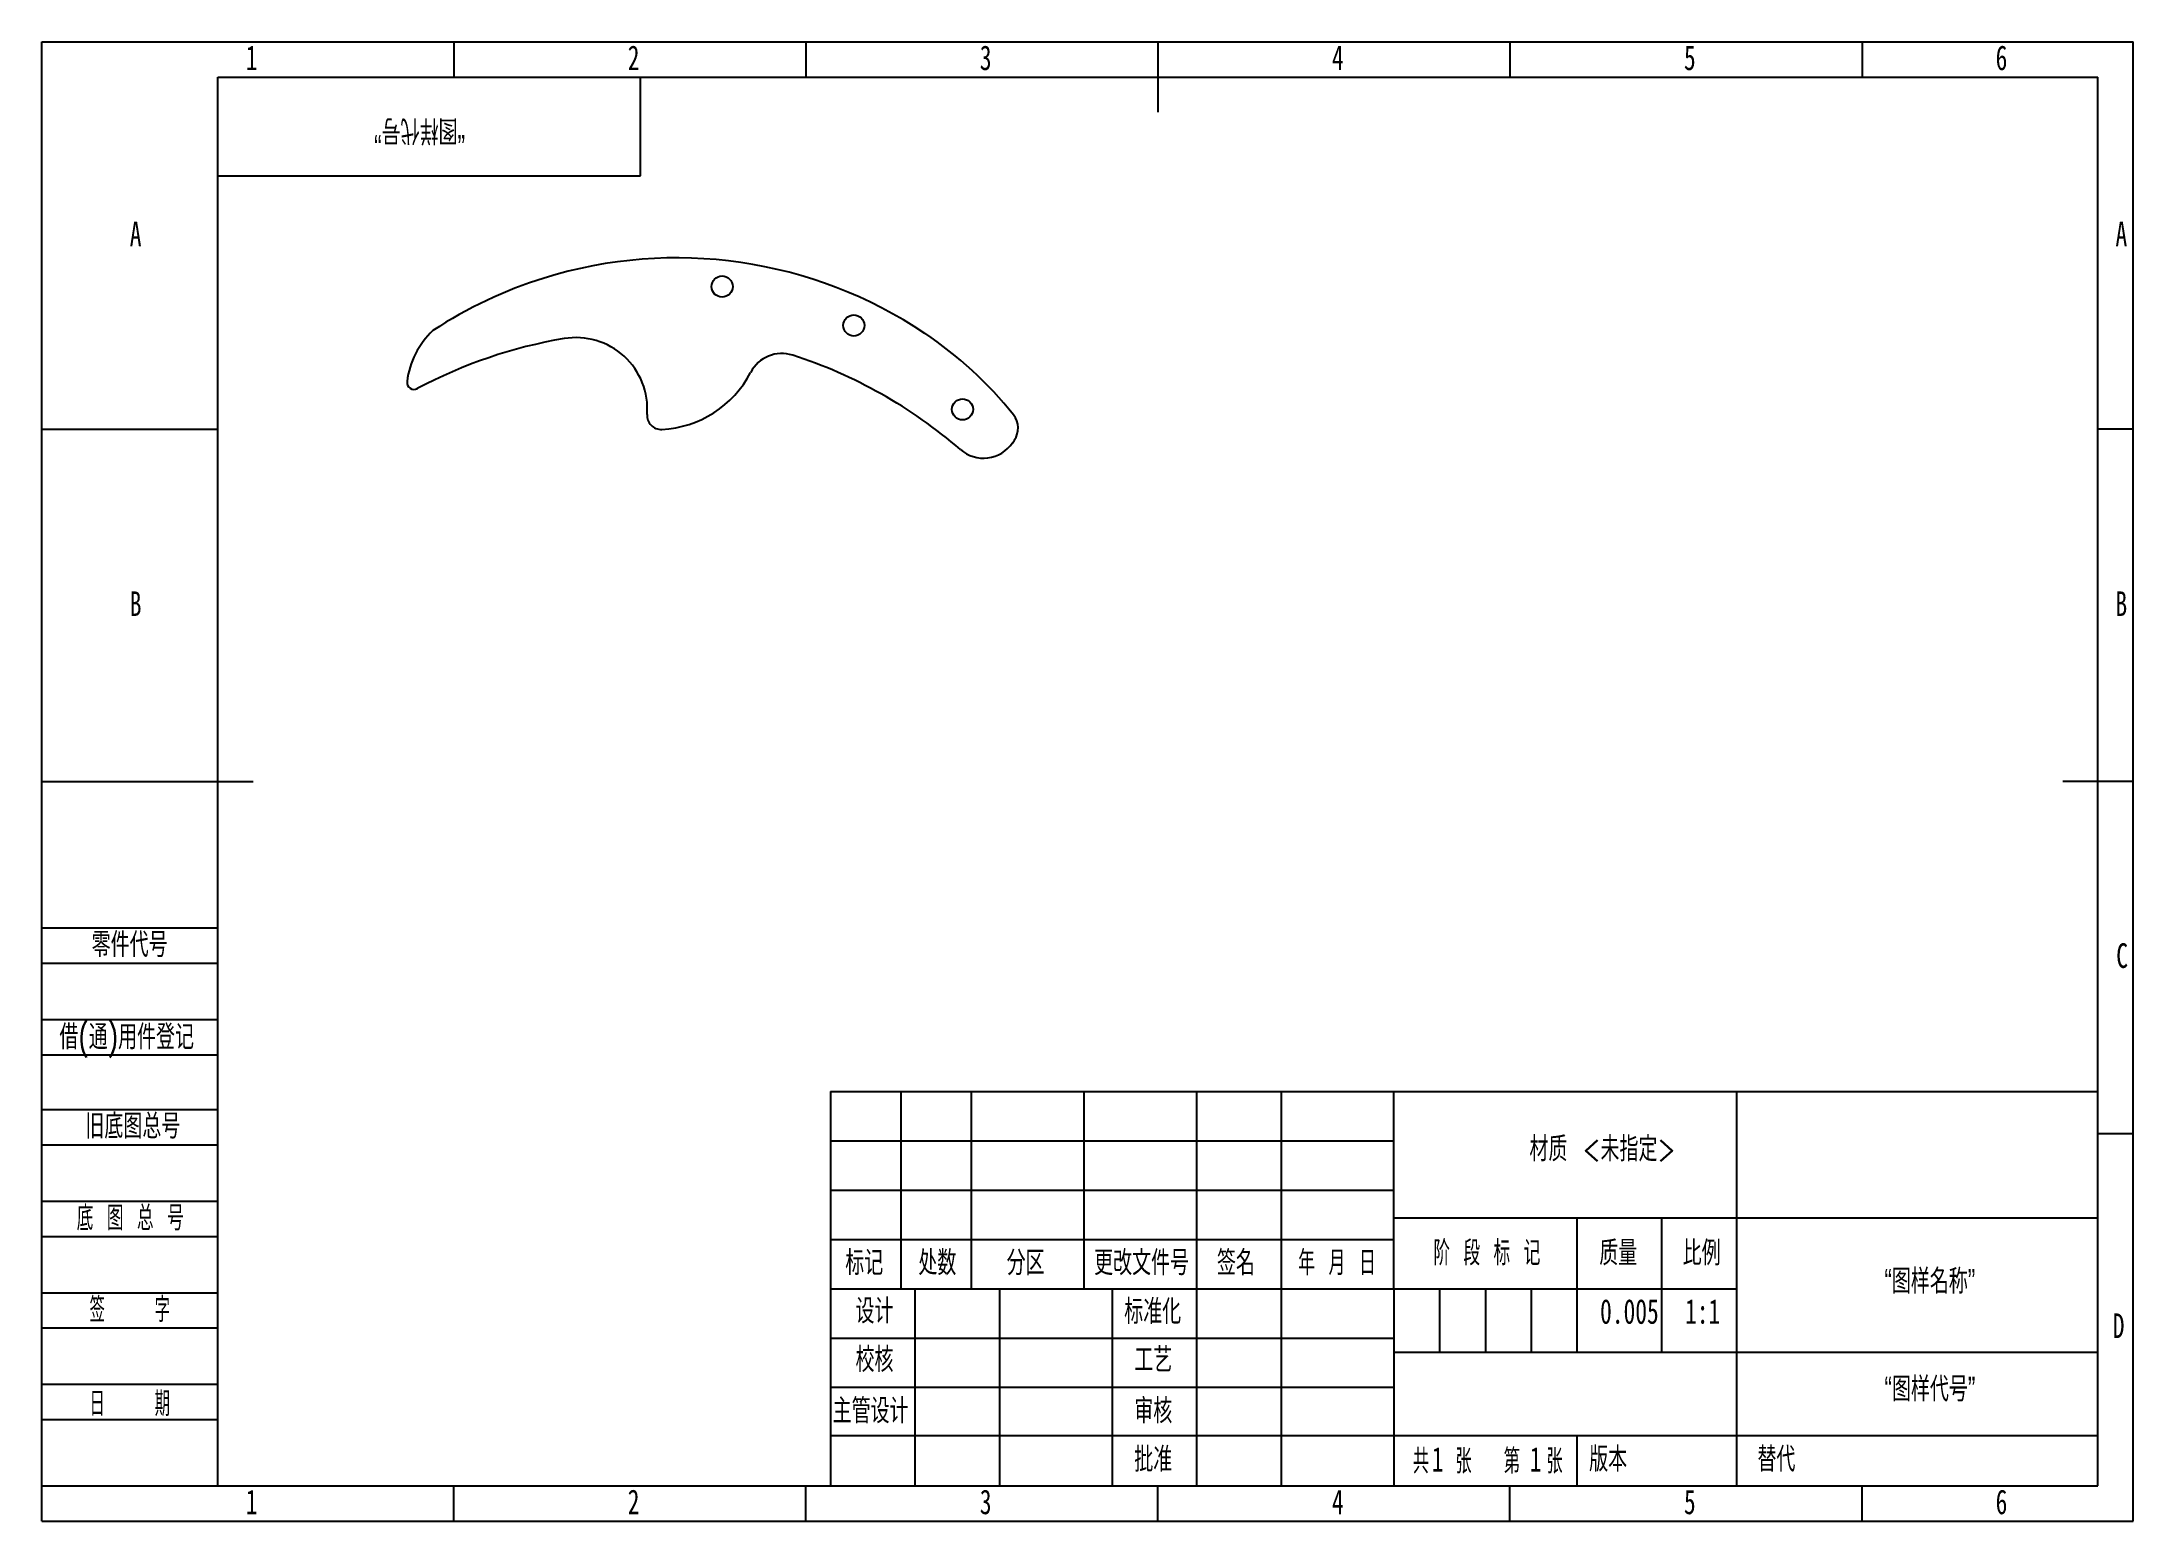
# Model space of a CAD drawing. Header units: millimetres. Extents: x 0 to 297, y 0 to 210.
import ezdxf

# ---------------------------------------------------------------- set-up
doc = ezdxf.new("R2010")
doc.units = ezdxf.units.MM
doc.layers.add('图框', color=7, linetype='Continuous')
doc.layers.add('粗实线层', color=7, linetype='Continuous', lineweight=25)
doc.styles.add('SLDTEXTSTYLE0', font='TXT', dxfattribs={"width": 0.7, "bigfont": 'bigfont'})
doc.styles.add('SLDTEXTSTYLE1', font='TXT', dxfattribs={"width": 0.6, "bigfont": 'bigfont'})
doc.styles.add('SLDTEXTSTYLE2', font='TXT', dxfattribs={"width": 0.614286, "bigfont": 'bigfont'})
doc.styles.add('SLDTEXTSTYLE3', font='TXT', dxfattribs={"width": 0.62, "bigfont": 'bigfont'})
doc.styles.add('SLDTEXTSTYLE4', font='TXT', dxfattribs={"width": 0.566667, "bigfont": 'bigfont'})
doc.styles.add('SLDTEXTSTYLE5', font='TXT', dxfattribs={"width": 0.7})

msp = doc.modelspace()

# ---------------------------------------------------------------- linework, layer by layer
at = {"color": 7, "linetype": 'Continuous', "lineweight": 25}
msp.add_line((137.83, 153.05), (138.11, 153.46), dxfattribs=at)
for centre in [(96.61, 175.26), (115.32, 169.74), (130.75, 157.82)]:
    msp.add_circle(centre, 1.5, dxfattribs=at)
for centre, radius, start, end in [((90.15, 115.99), 63.34, 56.193, 107.2891), ((90.36, 115.68), 63.7, 107.3817, 123.1436), ((63.83, 160.27), 12.06, 133.5197, 172.8207), ((85.58, 100.26), 68.57, 99.5815, 118.0607), ((75.86, 157.88), 10.13, 355.6856, 99.5815), ((94.26, 122.14), 55.95, 38.5974, 56.193), ((105.1, 160.76), 5, 72.1197, 152.47), ((85.58, 100.26), 68.57, 49.1368, 72.1197), ((52.86, 161.65), 1, 172.8207, 298.0607), ((87.28, 170.05), 15.09, 272.937, 332.47), ((87.95, 156.97), 2, 175.6856, 272.937), ((135.64, 155.17), 3, 325.3048, 38.5974), ((133.72, 155.9), 5, 229.1368, 325.3048)]:
    msp.add_arc(centre, radius, start, end, dxfattribs=at)
at = {"layer": '图框'}
for p, q in [((0, 0), (0, 210)), ((0, 210), (297, 210)), ((58.5, 210), (58.5, 205)), ((108.5, 210), (108.5, 205)), ((208.5, 210), (208.5, 205)), ((258.5, 210), (258.5, 205)), ((297, 0), (297, 210)), ((0, 155), (25, 155)), ((297, 155), (292, 155)), ((0, 84.22), (25, 84.22)), ((0, 79.22), (25, 79.22)), ((0, 71.22), (25, 71.22)), ((0, 66.22), (25, 66.22)), ((0, 58.43), (25, 58.43)), ((112, 54), (192, 54)), ((297, 55), (292, 55)), ((0, 53.43), (25, 53.43)), ((0, 45.43), (25, 45.43)), ((112, 47), (192, 47)), ((0, 40.43), (25, 40.43)), ((198.5, 33), (198.5, 24)), ((205, 33), (205, 24)), ((211.5, 33), (211.5, 24)), ((0, 32.43), (25, 32.43)), ((0, 27.43), (25, 27.43)), ((0, 19.43), (25, 19.43)), ((0, 14.43), (25, 14.43)), ((0, 5), (25, 5)), ((58.5, 0), (58.5, 5)), ((108.5, 0), (108.5, 5)), ((208.5, 0), (208.5, 5)), ((258.5, 0), (258.5, 5)), ((0, 0), (297, 0))]:
    msp.add_line(p, q, dxfattribs=at)
at = {"layer": '图框', "lineweight": 25}
for p, q in [((158.5, 210), (158.5, 200)), ((0, 105), (30, 105)), ((297, 105), (287, 105)), ((112, 61), (112, 5)), ((112, 61), (292, 61)), ((122, 61), (122, 33)), ((132, 61), (132, 33)), ((148, 61), (148, 33)), ((164, 61), (164, 5)), ((176, 61), (176, 5)), ((191.97, 61.05), (192, 5)), ((240.69, 61), (240.69, 5)), ((191.98, 43.05), (291.98, 43.05)), ((218, 43.07), (218, 24.07)), ((230, 43), (230, 24)), ((112, 40), (192, 40)), ((112, 33), (192, 33)), ((124, 33), (124, 5)), ((136, 33), (136, 5)), ((152, 33), (152, 5)), ((192.02, 33), (240.69, 33)), ((112, 26), (192, 26)), ((192, 24), (292, 24)), ((112, 19), (192, 19)), ((112, 12.17), (192, 12.17)), ((192, 12.17), (292, 12.17)), ((218, 12.17), (218, 5)), ((25, 5), (292, 5)), ((158.5, 0), (158.5, 5))]:
    msp.add_line(p, q, dxfattribs=at)
at = {"layer": '图框', "linetype": 'Continuous', "lineweight": 25}
for p, q in [((25, 5), (25, 205)), ((25, 205), (292, 205)), ((292, 5), (292, 205))]:
    msp.add_line(p, q, dxfattribs=at)
at = {"layer": '粗实线层'}
for p, q in [((85, 191), (85, 205)), ((25, 191), (85, 191))]:
    msp.add_line(p, q, dxfattribs=at)

# ---------------------------------------------------------------- texts
at = {"layer": '图框', "char_height": 3.5}
for s, insert, attachment_point, style in [('1', (29.79, 209.49), 2, 'SLDTEXTSTYLE5'), ('2', (84.04, 209.49), 2, 'SLDTEXTSTYLE5'), ('3', (134.04, 209.49), 2, 'SLDTEXTSTYLE5'), ('4', (184.04, 209.49), 2, 'SLDTEXTSTYLE5'), ('5', (234.04, 209.49), 2, 'SLDTEXTSTYLE5'), ('6', (278.3, 209.49), 2, 'SLDTEXTSTYLE5'), ('A', (13.32, 184.49), 2, 'SLDTEXTSTYLE5'), ('A', (295.32, 184.49), 2, 'SLDTEXTSTYLE5'), ('B', (13.32, 131.99), 2, 'SLDTEXTSTYLE5'), ('B', (295.32, 131.99), 2, 'SLDTEXTSTYLE5'), ('\\M+197EB\\M+18C8F\\M+191E3\\M+18D86', (7.08, 83.58), 1, 'SLDTEXTSTYLE0'), ('C', (295.43, 82.04), 2, 'SLDTEXTSTYLE5'), ('\\M+18ED8(\\M+192CA)\\M+19770\\M+18C8F\\M+1936F记', (2.5, 70.47), 1, 'SLDTEXTSTYLE0'), ('\\M+18B8C\\M+192EA图总\\M+18D86', (6.19, 57.82), 1, 'SLDTEXTSTYLE0'), ('\\M+18DDE质 <\\M+196A2\\M+18E77\\M+192E8>', (221.61, 54.58), 2, 'SLDTEXTSTYLE0'), ('\\M+192EA 图 总 \\M+18D86', (4.95, 44.77), 1, 'SLDTEXTSTYLE2'), ('标记', (116.8, 38.42), 2, 'SLDTEXTSTYLE0'), ('处\\M+19094', (127.18, 38.42), 2, 'SLDTEXTSTYLE0'), ('\\M+195AA\\M+18BE6', (139.71, 38.42), 2, 'SLDTEXTSTYLE0'), ('\\M+18D58\\M+189FC\\M+195B6\\M+18C8F\\M+18D86', (156.18, 38.42), 2, 'SLDTEXTSTYLE0'), ('签\\M+196BC', (169.58, 38.42), 2, 'SLDTEXTSTYLE0'), ('\\M+1944E \\M+18C8E \\M+193FA', (183.93, 38.42), 2, 'SLDTEXTSTYLE3'), ('阶 \\M+19269 标 记', (205.21, 39.81), 2, 'SLDTEXTSTYLE2'), ('质\\M+197CA', (223.87, 39.81), 2, 'SLDTEXTSTYLE0'), ('\\M+194E4\\M+197E1', (235.72, 39.81), 2, 'SLDTEXTSTYLE0'), ('\\M+18167图样\\M+196BC\\M+18FCC\\M+18168', (268.12, 35.79), 2, 'SLDTEXTSTYLE0'), ('签    \\M+18E9A', (12.49, 31.76), 2, 'SLDTEXTSTYLE4'), ('设计', (118.25, 31.56), 2, 'SLDTEXTSTYLE0'), ('标\\M+18F79\\M+189BB', (157.76, 31.49), 2, 'SLDTEXTSTYLE0'), ('0.005', (225.46, 31.52), 2, 'SLDTEXTSTYLE5'), ('1:1', (235.86, 31.52), 2, 'SLDTEXTSTYLE5'), ('D', (294.93, 29.49), 2, 'SLDTEXTSTYLE5'), ('\\M+18D5A\\M+18A6A', (118.25, 24.68), 2, 'SLDTEXTSTYLE0'), ('\\M+18D48艺', (157.84, 24.64), 2, 'SLDTEXTSTYLE0'), ('\\M+18167图样\\M+191E3\\M+18D86\\M+18168', (268.13, 20.49), 2, 'SLDTEXTSTYLE0'), ('\\M+193FA    \\M+18AFA', (12.49, 18.41), 2, 'SLDTEXTSTYLE4'), ('\\M+18EE5\\M+18AC7设计', (117.7, 17.4), 2, 'SLDTEXTSTYLE0'), ('审\\M+18A6A', (157.84, 17.4), 2, 'SLDTEXTSTYLE0'), ('\\M+194E1\\M+18F79', (157.84, 10.52), 2, 'SLDTEXTSTYLE0'), ('\\M+18BA4  张', (198.87, 10.26), 2, 'SLDTEXTSTYLE1'), ('1', (197.39, 10.53), 1, 'SLDTEXTSTYLE5'), ('\\M+191E6  张', (211.8, 10.26), 2, 'SLDTEXTSTYLE1'), ('1', (211.3, 10.53), 1, 'SLDTEXTSTYLE5'), ('\\M+194C5\\M+1967B', (222.44, 10.53), 2, 'SLDTEXTSTYLE0'), ('\\M+191D6\\M+191E3', (243.64, 10.53), 1, 'SLDTEXTSTYLE0'), ('1', (29.79, 4.49), 2, 'SLDTEXTSTYLE5'), ('2', (84.04, 4.49), 2, 'SLDTEXTSTYLE5'), ('3', (134.04, 4.49), 2, 'SLDTEXTSTYLE5'), ('4', (184.04, 4.49), 2, 'SLDTEXTSTYLE5'), ('5', (234.04, 4.49), 2, 'SLDTEXTSTYLE5'), ('6', (278.3, 4.49), 2, 'SLDTEXTSTYLE5')]:
    msp.add_mtext(s, dxfattribs=dict(at, insert=insert, attachment_point=attachment_point, style=style))
at = {"layer": '图框', "insert": (53.65, 195.65), "char_height": 3.5, "attachment_point": 2, "rotation": 180, "style": 'SLDTEXTSTYLE0'}
msp.add_mtext('\\M+18167图样\\M+191E3\\M+18D86\\M+18168', dxfattribs=at)

doc.saveas('drawing.dxf')
